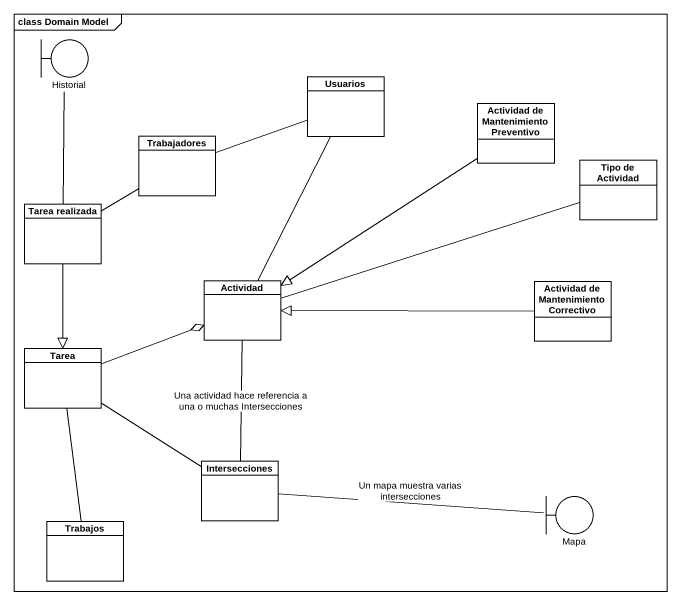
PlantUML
@startuml
mainframe class Domain Model
allowmixing
hide circle
hide empty members
boundary Historial
class Usuarios
class Trabajadores
class "Actividad de Mantenimiento Preventivo" as Actividad_de_Mantenimiento
class "Tipo de Actividad" as Tipo_de_Actividad
class "Tarea realizada" as Tarea_realizada
class Actividad
class "Actividad de Mantenimiento Correctivo" as Actividad_de_Mantenimiento_2
class Tarea
class Intersecciones
class Trabajos
boundary Mapa
Trabajadores -right- Usuarios
Actividad_de_Mantenimiento --|> Actividad
Tarea_realizada -up- Historial
Tarea_realizada -right- Trabajadores
Tarea_realizada --|> Tarea
Actividad -up- Usuarios
Actividad -right- Tipo_de_Actividad
Actividad_de_Mantenimiento_2 -left-|> Actividad
Tarea -right-o Actividad
Tarea -- Intersecciones
Intersecciones -up- Actividad : Una actividad hace referencia a una o muchas Intersecciones
Intersecciones -right- Mapa : Un mapa muestra varias intersecciones
Trabajos -up- Tarea
@enduml
